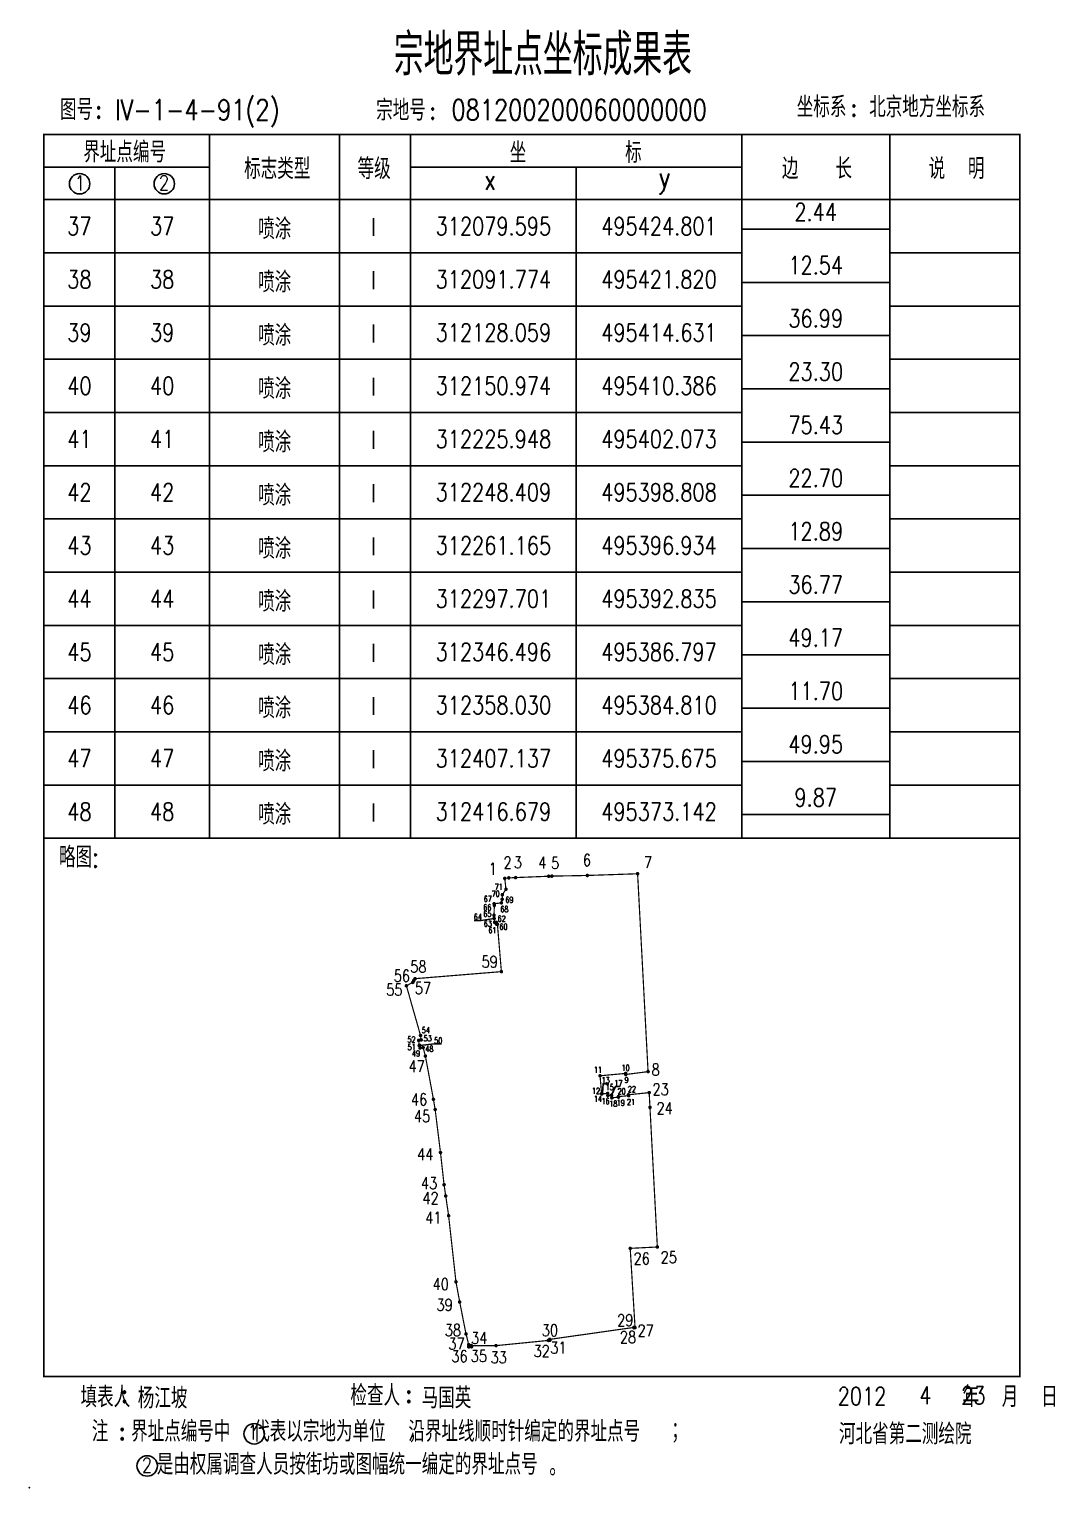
# Model space of a CAD drawing. Extents: x -9390 to -4743, y 24196 to 25839.
# Drawn here: x -5957.4 to -5784, y 24332.9 to 24579.6 of the extents above; entities that cross this region are included whole.
import ezdxf
from ezdxf.enums import TextEntityAlignment as Align

# ---------------------------------------------------------------- set-up
doc = ezdxf.new("R2010")
doc.units = 0
doc.header["$MEASUREMENT"] = 0
doc.layers.get('0').update_dxf_attribs({"linetype": 'CONTINUOUS'})
doc.layers.add('JZD', color=1, linetype='CONTINUOUS')
doc.layers.add('ZJ', color=7, linetype='CONTINUOUS')
doc.styles.add('1', font='romand.shx', dxfattribs={"width": 0.8, "bigfont": 'hzfs.shx'})
doc.styles.add('HZ', font='rs', dxfattribs={"width": 0.8, "bigfont": 'hztxt'})
doc.styles.add('KHZ', font='rd.shx', dxfattribs={"width": 0.8, "bigfont": 'khz.shx'})

msp = doc.modelspace()

# ---------------------------------------------------------------- linework, layer by layer
at = {"linetype": 'CONTINUOUS', "const_width": 0.3, "flags": 128}
msp.add_lwpolyline([(-5954.9, 24561.76), (-5954.9, 24351.76), (-5789.9, 24351.76), (-5789.9, 24561.76)], close=True, dxfattribs=at)
msp.add_lwpolyline([(-5954.9, 24561.76), (-5954.9, 24351.76), (-5789.9, 24351.76), (-5789.9, 24561.76)], close=True, dxfattribs=at)
at = {"linetype": 'CONTINUOUS', "flags": 128}
for points in [[(-5926.9, 24561.76), (-5926.9, 24442.76)], [(-5926.9, 24561.76), (-5926.9, 24442.76)], [(-5926.9, 24561.76), (-5926.9, 24442.76)], [(-5926.9, 24561.76), (-5926.9, 24442.76)], [(-5904.9, 24561.76), (-5904.9, 24442.76)], [(-5904.9, 24561.76), (-5904.9, 24442.76)], [(-5904.9, 24561.76), (-5904.9, 24442.76)], [(-5904.9, 24561.76), (-5904.9, 24442.76)], [(-5892.9, 24561.76), (-5892.9, 24442.76)], [(-5892.9, 24561.76), (-5892.9, 24442.76)], [(-5892.9, 24561.76), (-5892.9, 24442.76)], [(-5892.9, 24561.76), (-5892.9, 24442.76)], [(-5836.9, 24561.76), (-5836.9, 24442.76)], [(-5836.9, 24561.76), (-5836.9, 24442.76)], [(-5836.9, 24561.76), (-5836.9, 24442.76)], [(-5836.9, 24561.76), (-5836.9, 24442.76)], [(-5811.9, 24561.76), (-5811.9, 24442.76)], [(-5811.9, 24561.76), (-5811.9, 24442.76)], [(-5811.9, 24561.76), (-5811.9, 24442.76)], [(-5811.9, 24561.76), (-5811.9, 24442.76)], [(-5954.9, 24556.26), (-5926.9, 24556.26)], [(-5954.9, 24556.26), (-5926.9, 24556.26)], [(-5942.9, 24556.26), (-5942.9, 24442.76)], [(-5942.9, 24556.26), (-5942.9, 24442.76)], [(-5942.9, 24556.26), (-5942.9, 24442.76)], [(-5942.9, 24556.26), (-5942.9, 24442.76)], [(-5892.9, 24556.26), (-5836.9, 24556.26)], [(-5892.9, 24556.26), (-5836.9, 24556.26)], [(-5864.9, 24556.26), (-5864.9, 24442.76)], [(-5864.9, 24556.26), (-5864.9, 24442.76)], [(-5864.9, 24556.26), (-5864.9, 24442.76)], [(-5864.9, 24556.26), (-5864.9, 24442.76)], [(-5954.9, 24550.76), (-5789.9, 24550.76)], [(-5954.9, 24550.76), (-5789.9, 24550.76)], [(-5836.9, 24545.76), (-5811.9, 24545.76)], [(-5836.9, 24545.76), (-5811.9, 24545.76)], [(-5954.9, 24541.76), (-5836.9, 24541.76)], [(-5954.9, 24541.76), (-5836.9, 24541.76)], [(-5811.9, 24541.76), (-5789.9, 24541.76)], [(-5811.9, 24541.76), (-5789.9, 24541.76)], [(-5836.9, 24536.76), (-5811.9, 24536.76)], [(-5836.9, 24536.76), (-5811.9, 24536.76)], [(-5954.9, 24532.76), (-5836.9, 24532.76)], [(-5954.9, 24532.76), (-5836.9, 24532.76)], [(-5811.9, 24532.76), (-5789.9, 24532.76)], [(-5811.9, 24532.76), (-5789.9, 24532.76)], [(-5836.9, 24527.76), (-5811.9, 24527.76)], [(-5836.9, 24527.76), (-5811.9, 24527.76)], [(-5954.9, 24523.76), (-5836.9, 24523.76)], [(-5954.9, 24523.76), (-5836.9, 24523.76)], [(-5811.9, 24523.76), (-5789.9, 24523.76)], [(-5811.9, 24523.76), (-5789.9, 24523.76)], [(-5836.9, 24518.76), (-5811.9, 24518.76)], [(-5836.9, 24518.76), (-5811.9, 24518.76)], [(-5954.9, 24514.76), (-5836.9, 24514.76)], [(-5954.9, 24514.76), (-5836.9, 24514.76)], [(-5811.9, 24514.76), (-5789.9, 24514.76)], [(-5811.9, 24514.76), (-5789.9, 24514.76)], [(-5836.9, 24509.76), (-5811.9, 24509.76)], [(-5836.9, 24509.76), (-5811.9, 24509.76)], [(-5954.9, 24505.76), (-5836.9, 24505.76)], [(-5954.9, 24505.76), (-5836.9, 24505.76)], [(-5811.9, 24505.76), (-5789.9, 24505.76)], [(-5811.9, 24505.76), (-5789.9, 24505.76)], [(-5836.9, 24500.76), (-5811.9, 24500.76)], [(-5836.9, 24500.76), (-5811.9, 24500.76)], [(-5954.9, 24496.76), (-5836.9, 24496.76)], [(-5954.9, 24496.76), (-5836.9, 24496.76)], [(-5811.9, 24496.76), (-5789.9, 24496.76)], [(-5811.9, 24496.76), (-5789.9, 24496.76)], [(-5836.9, 24491.76), (-5811.9, 24491.76)], [(-5836.9, 24491.76), (-5811.9, 24491.76)], [(-5954.9, 24487.76), (-5836.9, 24487.76)], [(-5954.9, 24487.76), (-5836.9, 24487.76)], [(-5811.9, 24487.76), (-5789.9, 24487.76)], [(-5811.9, 24487.76), (-5789.9, 24487.76)], [(-5836.9, 24482.76), (-5811.9, 24482.76)], [(-5836.9, 24482.76), (-5811.9, 24482.76)], [(-5954.9, 24478.76), (-5836.9, 24478.76)], [(-5954.9, 24478.76), (-5836.9, 24478.76)], [(-5811.9, 24478.76), (-5789.9, 24478.76)], [(-5811.9, 24478.76), (-5789.9, 24478.76)], [(-5836.9, 24473.76), (-5811.9, 24473.76)], [(-5836.9, 24473.76), (-5811.9, 24473.76)], [(-5954.9, 24469.76), (-5836.9, 24469.76)], [(-5954.9, 24469.76), (-5836.9, 24469.76)], [(-5811.9, 24469.76), (-5789.9, 24469.76)], [(-5811.9, 24469.76), (-5789.9, 24469.76)], [(-5836.9, 24464.76), (-5811.9, 24464.76)], [(-5836.9, 24464.76), (-5811.9, 24464.76)], [(-5954.9, 24460.76), (-5836.9, 24460.76)], [(-5954.9, 24460.76), (-5836.9, 24460.76)], [(-5811.9, 24460.76), (-5789.9, 24460.76)], [(-5811.9, 24460.76), (-5789.9, 24460.76)], [(-5836.9, 24455.76), (-5811.9, 24455.76)], [(-5836.9, 24455.76), (-5811.9, 24455.76)], [(-5954.9, 24451.76), (-5836.9, 24451.76)], [(-5954.9, 24451.76), (-5836.9, 24451.76)], [(-5811.9, 24451.76), (-5789.9, 24451.76)], [(-5811.9, 24451.76), (-5789.9, 24451.76)], [(-5836.9, 24446.76), (-5811.9, 24446.76)], [(-5836.9, 24446.76), (-5811.9, 24446.76)], [(-5954.9, 24442.76), (-5789.9, 24442.76)], [(-5954.9, 24442.76), (-5789.9, 24442.76)], [(-5860.47, 24399.64), (-5860.37, 24401.24), (-5859.38, 24401.24)], [(-5857.49, 24400.79), (-5858.27, 24400.79), (-5858.93, 24399.32)]]:
    msp.add_lwpolyline(points, dxfattribs=at)
at = {"color": 7, "linetype": 'CONTINUOUS', "const_width": 0.3, "flags": 128}
for points in [[(-5877.13, 24435.98, 1), (-5876.83, 24435.98, 1)], [(-5877.13, 24435.98, 1), (-5876.83, 24435.98, 1)], [(-5877.13, 24435.98, 1), (-5876.83, 24435.98, 1)], [(-5877.13, 24435.98, 1), (-5876.83, 24435.98, 1)], [(-5876.45, 24436.06, 1), (-5876.15, 24436.06, 1)], [(-5876.45, 24436.06, 1), (-5876.15, 24436.06, 1)], [(-5876.45, 24436.06, 1), (-5876.15, 24436.06, 1)], [(-5876.45, 24436.06, 1), (-5876.15, 24436.06, 1)], [(-5875.3, 24436.11, 1), (-5875, 24436.11, 1)], [(-5875.3, 24436.11, 1), (-5875, 24436.11, 1)], [(-5875.3, 24436.11, 1), (-5875, 24436.11, 1)], [(-5875.3, 24436.11, 1), (-5875, 24436.11, 1)], [(-5869.7, 24436.34, 1), (-5869.4, 24436.34, 1)], [(-5869.7, 24436.34, 1), (-5869.4, 24436.34, 1)], [(-5869.7, 24436.34, 1), (-5869.4, 24436.34, 1)], [(-5869.7, 24436.34, 1), (-5869.4, 24436.34, 1)], [(-5869.16, 24436.36, 1), (-5868.86, 24436.36, 1)], [(-5869.16, 24436.36, 1), (-5868.86, 24436.36, 1)], [(-5869.16, 24436.36, 1), (-5868.86, 24436.36, 1)], [(-5869.16, 24436.36, 1), (-5868.86, 24436.36, 1)], [(-5863.17, 24436.47, 1), (-5862.87, 24436.47, 1)], [(-5863.17, 24436.47, 1), (-5862.87, 24436.47, 1)], [(-5863.17, 24436.47, 1), (-5862.87, 24436.47, 1)], [(-5863.17, 24436.47, 1), (-5862.87, 24436.47, 1)], [(-5854.67, 24436.76, 1), (-5854.37, 24436.76, 1)], [(-5854.67, 24436.76, 1), (-5854.37, 24436.76, 1)], [(-5854.67, 24436.76, 1), (-5854.37, 24436.76, 1)], [(-5854.67, 24436.76, 1), (-5854.37, 24436.76, 1)], [(-5877.57, 24432.44, 1), (-5877.27, 24432.44, 1)], [(-5877.57, 24432.44, 1), (-5877.27, 24432.44, 1)], [(-5877.57, 24432.44, 1), (-5877.27, 24432.44, 1)], [(-5877.57, 24432.44, 1), (-5877.27, 24432.44, 1)], [(-5877.53, 24433.22, 1), (-5877.23, 24433.22, 1)], [(-5877.53, 24433.22, 1), (-5877.23, 24433.22, 1)], [(-5877.53, 24433.22, 1), (-5877.23, 24433.22, 1)], [(-5877.53, 24433.22, 1), (-5877.23, 24433.22, 1)], [(-5876.93, 24434.14, 1), (-5876.63, 24434.14, 1)], [(-5876.93, 24434.14, 1), (-5876.63, 24434.14, 1)], [(-5876.93, 24434.14, 1), (-5876.63, 24434.14, 1)], [(-5876.93, 24434.14, 1), (-5876.63, 24434.14, 1)], [(-5878.95, 24429.73, 1), (-5878.65, 24429.73, 1)], [(-5878.95, 24429.73, 1), (-5878.65, 24429.73, 1)], [(-5878.95, 24429.73, 1), (-5878.65, 24429.73, 1)], [(-5878.95, 24429.73, 1), (-5878.65, 24429.73, 1)], [(-5878.92, 24431.69, 1), (-5878.62, 24431.69, 1)], [(-5878.92, 24431.69, 1), (-5878.62, 24431.69, 1)], [(-5878.92, 24431.69, 1), (-5878.62, 24431.69, 1)], [(-5878.92, 24431.69, 1), (-5878.62, 24431.69, 1)], [(-5878.89, 24431.41, 1), (-5878.59, 24431.41, 1)], [(-5878.89, 24431.41, 1), (-5878.59, 24431.41, 1)], [(-5878.89, 24431.41, 1), (-5878.59, 24431.41, 1)], [(-5878.89, 24431.41, 1), (-5878.59, 24431.41, 1)], [(-5877.7, 24431.84, 1), (-5877.4, 24431.84, 1)], [(-5877.7, 24431.84, 1), (-5877.4, 24431.84, 1)], [(-5877.7, 24431.84, 1), (-5877.4, 24431.84, 1)], [(-5877.7, 24431.84, 1), (-5877.4, 24431.84, 1)], [(-5878.93, 24429.2, 1), (-5878.63, 24429.2, 1)], [(-5878.93, 24429.2, 1), (-5878.63, 24429.2, 1)], [(-5878.93, 24429.2, 1), (-5878.63, 24429.2, 1)], [(-5878.93, 24429.2, 1), (-5878.63, 24429.2, 1)], [(-5878.85, 24428.53, 1), (-5878.55, 24428.53, 1)], [(-5878.85, 24428.53, 1), (-5878.55, 24428.53, 1)], [(-5878.85, 24428.53, 1), (-5878.55, 24428.53, 1)], [(-5878.85, 24428.53, 1), (-5878.55, 24428.53, 1)], [(-5878.56, 24428.55, 1), (-5878.26, 24428.55, 1)], [(-5878.56, 24428.55, 1), (-5878.26, 24428.55, 1)], [(-5878.56, 24428.55, 1), (-5878.26, 24428.55, 1)], [(-5878.56, 24428.55, 1), (-5878.26, 24428.55, 1)], [(-5878.52, 24428.23, 1), (-5878.22, 24428.23, 1)], [(-5878.52, 24428.23, 1), (-5878.22, 24428.23, 1)], [(-5878.52, 24428.23, 1), (-5878.22, 24428.23, 1)], [(-5878.52, 24428.23, 1), (-5878.22, 24428.23, 1)], [(-5878.37, 24428.22, 1), (-5878.07, 24428.22, 1)], [(-5878.37, 24428.22, 1), (-5878.07, 24428.22, 1)], [(-5878.37, 24428.22, 1), (-5878.07, 24428.22, 1)], [(-5878.37, 24428.22, 1), (-5878.07, 24428.22, 1)], [(-5877.7, 24420.21, 1), (-5877.4, 24420.21, 1)], [(-5877.7, 24420.21, 1), (-5877.4, 24420.21, 1)], [(-5877.7, 24420.21, 1), (-5877.4, 24420.21, 1)], [(-5877.7, 24420.21, 1), (-5877.4, 24420.21, 1)], [(-5893.76, 24417.82, 1), (-5893.46, 24417.82, 1)], [(-5893.76, 24417.82, 1), (-5893.46, 24417.82, 1)], [(-5893.76, 24417.82, 1), (-5893.46, 24417.82, 1)], [(-5893.76, 24417.82, 1), (-5893.46, 24417.82, 1)], [(-5892.68, 24418.39, 1), (-5892.38, 24418.39, 1)], [(-5892.68, 24418.39, 1), (-5892.38, 24418.39, 1)], [(-5892.68, 24418.39, 1), (-5892.38, 24418.39, 1)], [(-5892.68, 24418.39, 1), (-5892.38, 24418.39, 1)], [(-5892.52, 24418.71, 1), (-5892.22, 24418.71, 1)], [(-5892.52, 24418.71, 1), (-5892.22, 24418.71, 1)], [(-5892.52, 24418.71, 1), (-5892.22, 24418.71, 1)], [(-5892.52, 24418.71, 1), (-5892.22, 24418.71, 1)], [(-5892.28, 24419.02, 1), (-5891.98, 24419.02, 1)], [(-5892.28, 24419.02, 1), (-5891.98, 24419.02, 1)], [(-5892.28, 24419.02, 1), (-5891.98, 24419.02, 1)], [(-5892.28, 24419.02, 1), (-5891.98, 24419.02, 1)], [(-5891.69, 24408.59, 1), (-5891.39, 24408.59, 1)], [(-5891.69, 24408.59, 1), (-5891.39, 24408.59, 1)], [(-5891.69, 24408.59, 1), (-5891.39, 24408.59, 1)], [(-5891.69, 24408.59, 1), (-5891.39, 24408.59, 1)], [(-5891.59, 24407.73, 1), (-5891.29, 24407.73, 1)], [(-5891.59, 24407.73, 1), (-5891.29, 24407.73, 1)], [(-5891.59, 24407.73, 1), (-5891.29, 24407.73, 1)], [(-5891.59, 24407.73, 1), (-5891.29, 24407.73, 1)], [(-5891.5, 24407.74, 1), (-5891.2, 24407.74, 1)], [(-5891.5, 24407.74, 1), (-5891.2, 24407.74, 1)], [(-5891.5, 24407.74, 1), (-5891.2, 24407.74, 1)], [(-5891.5, 24407.74, 1), (-5891.2, 24407.74, 1)], [(-5891.37, 24409.41, 1), (-5891.07, 24409.41, 1)], [(-5891.37, 24409.41, 1), (-5891.07, 24409.41, 1)], [(-5891.37, 24409.41, 1), (-5891.07, 24409.41, 1)], [(-5891.37, 24409.41, 1), (-5891.07, 24409.41, 1)], [(-5891.26, 24408.66, 1), (-5890.96, 24408.66, 1)], [(-5891.26, 24408.66, 1), (-5890.96, 24408.66, 1)], [(-5891.26, 24408.66, 1), (-5890.96, 24408.66, 1)], [(-5891.26, 24408.66, 1), (-5890.96, 24408.66, 1)], [(-5891.45, 24407.29, 1), (-5891.15, 24407.29, 1)], [(-5891.45, 24407.29, 1), (-5891.15, 24407.29, 1)], [(-5891.45, 24407.29, 1), (-5891.15, 24407.29, 1)], [(-5891.45, 24407.29, 1), (-5891.15, 24407.29, 1)], [(-5890.93, 24407.36, 1), (-5890.63, 24407.36, 1)], [(-5890.93, 24407.36, 1), (-5890.63, 24407.36, 1)], [(-5890.93, 24407.36, 1), (-5890.63, 24407.36, 1)], [(-5890.93, 24407.36, 1), (-5890.63, 24407.36, 1)], [(-5890.55, 24405.93, 1), (-5890.25, 24405.93, 1)], [(-5890.55, 24405.93, 1), (-5890.25, 24405.93, 1)], [(-5890.55, 24405.93, 1), (-5890.25, 24405.93, 1)], [(-5890.55, 24405.93, 1), (-5890.25, 24405.93, 1)], [(-5861.02, 24402.6, 1), (-5860.72, 24402.6, 1)], [(-5861.02, 24402.6, 1), (-5860.72, 24402.6, 1)], [(-5861.02, 24402.6, 1), (-5860.72, 24402.6, 1)], [(-5861.02, 24402.6, 1), (-5860.72, 24402.6, 1)], [(-5856.69, 24403, 1), (-5856.39, 24403, 1)], [(-5856.69, 24403, 1), (-5856.39, 24403, 1)], [(-5856.69, 24403, 1), (-5856.39, 24403, 1)], [(-5856.69, 24403, 1), (-5856.39, 24403, 1)], [(-5856.68, 24402.82, 1), (-5856.38, 24402.82, 1)], [(-5856.68, 24402.82, 1), (-5856.38, 24402.82, 1)], [(-5856.68, 24402.82, 1), (-5856.38, 24402.82, 1)], [(-5856.68, 24402.82, 1), (-5856.38, 24402.82, 1)], [(-5852.9, 24403.3, 1), (-5852.6, 24403.3, 1)], [(-5852.9, 24403.3, 1), (-5852.6, 24403.3, 1)], [(-5852.9, 24403.3, 1), (-5852.6, 24403.3, 1)], [(-5852.9, 24403.3, 1), (-5852.6, 24403.3, 1)], [(-5889.19, 24398.62, 1), (-5888.89, 24398.62, 1)], [(-5889.19, 24398.62, 1), (-5888.89, 24398.62, 1)], [(-5889.19, 24398.62, 1), (-5888.89, 24398.62, 1)], [(-5889.19, 24398.62, 1), (-5888.89, 24398.62, 1)], [(-5860.76, 24399.58, 1), (-5860.46, 24399.58, 1)], [(-5860.76, 24399.58, 1), (-5860.46, 24399.58, 1)], [(-5860.76, 24399.58, 1), (-5860.46, 24399.58, 1)], [(-5860.76, 24399.58, 1), (-5860.46, 24399.58, 1)], [(-5860.72, 24399.59, 1), (-5860.42, 24399.59, 1)], [(-5860.72, 24399.59, 1), (-5860.42, 24399.59, 1)], [(-5860.72, 24399.59, 1), (-5860.42, 24399.59, 1)], [(-5860.72, 24399.59, 1), (-5860.42, 24399.59, 1)], [(-5860.72, 24399.53, 1), (-5860.42, 24399.53, 1)], [(-5860.72, 24399.53, 1), (-5860.42, 24399.53, 1)], [(-5860.72, 24399.53, 1), (-5860.42, 24399.53, 1)], [(-5860.72, 24399.53, 1), (-5860.42, 24399.53, 1)], [(-5859.73, 24399.62, 1), (-5859.43, 24399.62, 1)], [(-5859.73, 24399.62, 1), (-5859.43, 24399.62, 1)], [(-5859.73, 24399.62, 1), (-5859.43, 24399.62, 1)], [(-5859.73, 24399.62, 1), (-5859.43, 24399.62, 1)], [(-5859.7, 24399.25, 1), (-5859.4, 24399.25, 1)], [(-5859.7, 24399.25, 1), (-5859.4, 24399.25, 1)], [(-5859.7, 24399.25, 1), (-5859.4, 24399.25, 1)], [(-5859.7, 24399.25, 1), (-5859.4, 24399.25, 1)], [(-5859.08, 24399.32, 1), (-5858.78, 24399.32, 1)], [(-5859.08, 24399.32, 1), (-5858.78, 24399.32, 1)], [(-5859.08, 24399.32, 1), (-5858.78, 24399.32, 1)], [(-5859.08, 24399.32, 1), (-5858.78, 24399.32, 1)], [(-5859.02, 24398.87, 1), (-5858.72, 24398.87, 1)], [(-5859.02, 24398.87, 1), (-5858.72, 24398.87, 1)], [(-5859.02, 24398.87, 1), (-5858.72, 24398.87, 1)], [(-5859.02, 24398.87, 1), (-5858.72, 24398.87, 1)], [(-5857.91, 24399.08, 1), (-5857.61, 24399.08, 1)], [(-5857.91, 24399.08, 1), (-5857.61, 24399.08, 1)], [(-5857.91, 24399.08, 1), (-5857.61, 24399.08, 1)], [(-5857.91, 24399.08, 1), (-5857.61, 24399.08, 1)], [(-5857.9, 24398.99, 1), (-5857.6, 24398.99, 1)], [(-5857.9, 24398.99, 1), (-5857.6, 24398.99, 1)], [(-5857.9, 24398.99, 1), (-5857.6, 24398.99, 1)], [(-5857.9, 24398.99, 1), (-5857.6, 24398.99, 1)], [(-5856.21, 24399.39, 1), (-5855.91, 24399.39, 1)], [(-5856.21, 24399.39, 1), (-5855.91, 24399.39, 1)], [(-5856.21, 24399.39, 1), (-5855.91, 24399.39, 1)], [(-5856.21, 24399.39, 1), (-5855.91, 24399.39, 1)], [(-5856.19, 24399.24, 1), (-5855.89, 24399.24, 1)], [(-5856.19, 24399.24, 1), (-5855.89, 24399.24, 1)], [(-5856.19, 24399.24, 1), (-5855.89, 24399.24, 1)], [(-5856.19, 24399.24, 1), (-5855.89, 24399.24, 1)], [(-5852.71, 24399.75, 1), (-5852.41, 24399.75, 1)], [(-5852.71, 24399.75, 1), (-5852.41, 24399.75, 1)], [(-5852.71, 24399.75, 1), (-5852.41, 24399.75, 1)], [(-5852.71, 24399.75, 1), (-5852.41, 24399.75, 1)], [(-5888.9, 24396.9, 1), (-5888.6, 24396.9, 1)], [(-5888.9, 24396.9, 1), (-5888.6, 24396.9, 1)], [(-5888.9, 24396.9, 1), (-5888.6, 24396.9, 1)], [(-5888.9, 24396.9, 1), (-5888.6, 24396.9, 1)], [(-5852.58, 24397.27, 1), (-5852.28, 24397.27, 1)], [(-5852.58, 24397.27, 1), (-5852.28, 24397.27, 1)], [(-5852.58, 24397.27, 1), (-5852.28, 24397.27, 1)], [(-5852.58, 24397.27, 1), (-5852.28, 24397.27, 1)], [(-5888, 24389.63, 1), (-5887.7, 24389.63, 1)], [(-5888, 24389.63, 1), (-5887.7, 24389.63, 1)], [(-5888, 24389.63, 1), (-5887.7, 24389.63, 1)], [(-5888, 24389.63, 1), (-5887.7, 24389.63, 1)], [(-5887.39, 24384.18, 1), (-5887.09, 24384.18, 1)], [(-5887.39, 24384.18, 1), (-5887.09, 24384.18, 1)], [(-5887.39, 24384.18, 1), (-5887.09, 24384.18, 1)], [(-5887.39, 24384.18, 1), (-5887.09, 24384.18, 1)], [(-5887.11, 24382.28, 1), (-5886.81, 24382.28, 1)], [(-5887.11, 24382.28, 1), (-5886.81, 24382.28, 1)], [(-5887.11, 24382.28, 1), (-5886.81, 24382.28, 1)], [(-5887.11, 24382.28, 1), (-5886.81, 24382.28, 1)], [(-5886.62, 24378.93, 1), (-5886.32, 24378.93, 1)], [(-5886.62, 24378.93, 1), (-5886.32, 24378.93, 1)], [(-5886.62, 24378.93, 1), (-5886.32, 24378.93, 1)], [(-5886.62, 24378.93, 1), (-5886.32, 24378.93, 1)], [(-5855.92, 24373.42, 1), (-5855.62, 24373.42, 1)], [(-5855.92, 24373.42, 1), (-5855.62, 24373.42, 1)], [(-5855.92, 24373.42, 1), (-5855.62, 24373.42, 1)], [(-5855.92, 24373.42, 1), (-5855.62, 24373.42, 1)], [(-5851.33, 24373.65, 1), (-5851.03, 24373.65, 1)], [(-5851.33, 24373.65, 1), (-5851.03, 24373.65, 1)], [(-5851.33, 24373.65, 1), (-5851.03, 24373.65, 1)], [(-5851.33, 24373.65, 1), (-5851.03, 24373.65, 1)], [(-5885.38, 24367.76, 1), (-5885.08, 24367.76, 1)], [(-5885.38, 24367.76, 1), (-5885.08, 24367.76, 1)], [(-5885.38, 24367.76, 1), (-5885.08, 24367.76, 1)], [(-5885.38, 24367.76, 1), (-5885.08, 24367.76, 1)], [(-5884.75, 24364.35, 1), (-5884.45, 24364.35, 1)], [(-5884.75, 24364.35, 1), (-5884.45, 24364.35, 1)], [(-5884.75, 24364.35, 1), (-5884.45, 24364.35, 1)], [(-5884.75, 24364.35, 1), (-5884.45, 24364.35, 1)], [(-5883.68, 24358.94, 1), (-5883.38, 24358.94, 1)], [(-5883.68, 24358.94, 1), (-5883.38, 24358.94, 1)], [(-5883.68, 24358.94, 1), (-5883.38, 24358.94, 1)], [(-5883.68, 24358.94, 1), (-5883.38, 24358.94, 1)], [(-5855.29, 24360.05, 1), (-5854.99, 24360.05, 1)], [(-5855.29, 24360.05, 1), (-5854.99, 24360.05, 1)], [(-5855.29, 24360.05, 1), (-5854.99, 24360.05, 1)], [(-5855.29, 24360.05, 1), (-5854.99, 24360.05, 1)], [(-5855.27, 24359.99, 1), (-5854.97, 24359.99, 1)], [(-5855.27, 24359.99, 1), (-5854.97, 24359.99, 1)], [(-5855.27, 24359.99, 1), (-5854.97, 24359.99, 1)], [(-5855.27, 24359.99, 1), (-5854.97, 24359.99, 1)], [(-5855.1, 24360, 1), (-5854.8, 24360, 1)], [(-5855.1, 24360, 1), (-5854.8, 24360, 1)], [(-5855.1, 24360, 1), (-5854.8, 24360, 1)], [(-5855.1, 24360, 1), (-5854.8, 24360, 1)], [(-5883.23, 24357.13, 1), (-5882.93, 24357.13, 1)], [(-5883.23, 24357.13, 1), (-5882.93, 24357.13, 1)], [(-5883.23, 24357.13, 1), (-5882.93, 24357.13, 1)], [(-5883.23, 24357.13, 1), (-5882.93, 24357.13, 1)], [(-5883.22, 24356.76, 1), (-5882.92, 24356.76, 1)], [(-5883.22, 24356.76, 1), (-5882.92, 24356.76, 1)], [(-5883.22, 24356.76, 1), (-5882.92, 24356.76, 1)], [(-5883.22, 24356.76, 1), (-5882.92, 24356.76, 1)], [(-5882.77, 24356.98, 1), (-5882.47, 24356.98, 1)], [(-5882.77, 24356.98, 1), (-5882.47, 24356.98, 1)], [(-5882.77, 24356.98, 1), (-5882.47, 24356.98, 1)], [(-5882.77, 24356.98, 1), (-5882.47, 24356.98, 1)], [(-5882.76, 24356.78, 1), (-5882.46, 24356.78, 1)], [(-5882.76, 24356.78, 1), (-5882.46, 24356.78, 1)], [(-5882.76, 24356.78, 1), (-5882.46, 24356.78, 1)], [(-5882.76, 24356.78, 1), (-5882.46, 24356.78, 1)], [(-5878.6, 24356.97, 1), (-5878.3, 24356.97, 1)], [(-5878.6, 24356.97, 1), (-5878.3, 24356.97, 1)], [(-5878.6, 24356.97, 1), (-5878.3, 24356.97, 1)], [(-5878.6, 24356.97, 1), (-5878.3, 24356.97, 1)], [(-5869.76, 24357.85, 1), (-5869.46, 24357.85, 1)], [(-5869.76, 24357.85, 1), (-5869.46, 24357.85, 1)], [(-5869.76, 24357.85, 1), (-5869.46, 24357.85, 1)], [(-5869.76, 24357.85, 1), (-5869.46, 24357.85, 1)], [(-5869.53, 24358.03, 1), (-5869.23, 24358.03, 1)], [(-5869.53, 24358.03, 1), (-5869.23, 24358.03, 1)], [(-5869.53, 24358.03, 1), (-5869.23, 24358.03, 1)], [(-5869.53, 24358.03, 1), (-5869.23, 24358.03, 1)], [(-5869.51, 24357.88, 1), (-5869.21, 24357.88, 1)], [(-5869.51, 24357.88, 1), (-5869.21, 24357.88, 1)], [(-5869.51, 24357.88, 1), (-5869.21, 24357.88, 1)], [(-5869.51, 24357.88, 1), (-5869.21, 24357.88, 1)]]:
    msp.add_lwpolyline(points, format="xyb", close=True, dxfattribs=at)
at = {"color": 7, "linetype": 'CONTINUOUS', "const_width": 0.2, "flags": 128}
for points in [[(-5876.98, 24435.98), (-5876.3, 24436.06)], [(-5876.98, 24435.98), (-5876.3, 24436.06)], [(-5876.78, 24434.14), (-5876.98, 24435.98)], [(-5876.78, 24434.14), (-5876.98, 24435.98)], [(-5876.3, 24436.06), (-5875.15, 24436.11)], [(-5876.3, 24436.06), (-5875.15, 24436.11)], [(-5875.15, 24436.11), (-5869.55, 24436.34)], [(-5875.15, 24436.11), (-5869.55, 24436.34)], [(-5869.55, 24436.34), (-5869.01, 24436.36)], [(-5869.55, 24436.34), (-5869.01, 24436.36)], [(-5869.01, 24436.36), (-5863.02, 24436.47)], [(-5869.01, 24436.36), (-5863.02, 24436.47)], [(-5863.02, 24436.47), (-5854.52, 24436.76)], [(-5863.02, 24436.47), (-5854.52, 24436.76)], [(-5854.52, 24436.76), (-5852.75, 24403.3)], [(-5854.52, 24436.76), (-5852.75, 24403.3)], [(-5877.55, 24431.84), (-5877.42, 24432.44)], [(-5877.55, 24431.84), (-5877.42, 24432.44)], [(-5877.42, 24432.44), (-5877.38, 24433.22)], [(-5877.42, 24432.44), (-5877.38, 24433.22)], [(-5877.38, 24433.22), (-5876.78, 24434.14)], [(-5877.38, 24433.22), (-5876.78, 24434.14)], [(-5878.8, 24429.73), (-5878.74, 24431.41)], [(-5878.8, 24429.73), (-5878.74, 24431.41)], [(-5878.77, 24431.69), (-5877.55, 24431.84)], [(-5878.77, 24431.69), (-5877.55, 24431.84)], [(-5878.74, 24431.41), (-5878.77, 24431.69)], [(-5878.74, 24431.41), (-5878.77, 24431.69)], [(-5878.78, 24429.2), (-5878.8, 24429.73)], [(-5878.78, 24429.2), (-5878.8, 24429.73)], [(-5878.7, 24428.53), (-5878.78, 24429.2)], [(-5878.7, 24428.53), (-5878.78, 24429.2)], [(-5878.41, 24428.55), (-5878.7, 24428.53)], [(-5878.41, 24428.55), (-5878.7, 24428.53)], [(-5878.37, 24428.23), (-5878.41, 24428.55)], [(-5878.37, 24428.23), (-5878.41, 24428.55)], [(-5878.22, 24428.22), (-5878.37, 24428.23)], [(-5878.22, 24428.22), (-5878.37, 24428.23)], [(-5877.55, 24420.21), (-5878.22, 24428.22)], [(-5877.55, 24420.21), (-5878.22, 24428.22)], [(-5892.13, 24419.02), (-5877.55, 24420.21)], [(-5892.13, 24419.02), (-5877.55, 24420.21)], [(-5893.61, 24417.82), (-5892.53, 24418.39)], [(-5893.61, 24417.82), (-5892.53, 24418.39)], [(-5891.22, 24409.41), (-5893.61, 24417.82)], [(-5891.22, 24409.41), (-5893.61, 24417.82)], [(-5892.53, 24418.39), (-5892.37, 24418.71)], [(-5892.53, 24418.39), (-5892.37, 24418.71)], [(-5892.37, 24418.71), (-5892.13, 24419.02)], [(-5892.37, 24418.71), (-5892.13, 24419.02)], [(-5891.54, 24408.59), (-5891.11, 24408.66)], [(-5891.54, 24408.59), (-5891.11, 24408.66)], [(-5891.44, 24407.73), (-5891.54, 24408.59)], [(-5891.44, 24407.73), (-5891.54, 24408.59)], [(-5891.35, 24407.74), (-5891.44, 24407.73)], [(-5891.35, 24407.74), (-5891.44, 24407.73)], [(-5891.3, 24407.29), (-5891.35, 24407.74)], [(-5891.3, 24407.29), (-5891.35, 24407.74)], [(-5891.11, 24408.66), (-5891.22, 24409.41)], [(-5891.11, 24408.66), (-5891.22, 24409.41)], [(-5890.78, 24407.36), (-5891.3, 24407.29)], [(-5890.78, 24407.36), (-5891.3, 24407.29)], [(-5890.4, 24405.93), (-5890.78, 24407.36)], [(-5890.4, 24405.93), (-5890.78, 24407.36)], [(-5889.04, 24398.62), (-5890.4, 24405.93)], [(-5889.04, 24398.62), (-5890.4, 24405.93)], [(-5856.54, 24403), (-5860.87, 24402.6)], [(-5856.54, 24403), (-5860.87, 24402.6)], [(-5856.53, 24402.82), (-5856.54, 24403)], [(-5856.53, 24402.82), (-5856.54, 24403)], [(-5852.75, 24403.3), (-5856.53, 24402.82)], [(-5852.75, 24403.3), (-5856.53, 24402.82)], [(-5860.87, 24402.6), (-5860.61, 24399.58)], [(-5860.87, 24402.6), (-5860.61, 24399.58)], [(-5888.75, 24396.9), (-5889.04, 24398.62)], [(-5888.75, 24396.9), (-5889.04, 24398.62)], [(-5860.61, 24399.58), (-5860.57, 24399.59)], [(-5860.61, 24399.58), (-5860.57, 24399.59)], [(-5860.57, 24399.53), (-5859.58, 24399.62)], [(-5860.57, 24399.53), (-5859.58, 24399.62)], [(-5860.57, 24399.59), (-5860.57, 24399.53)], [(-5860.57, 24399.59), (-5860.57, 24399.53)], [(-5859.58, 24399.62), (-5859.55, 24399.25)], [(-5859.58, 24399.62), (-5859.55, 24399.25)], [(-5859.55, 24399.25), (-5858.93, 24399.32)], [(-5859.55, 24399.25), (-5858.93, 24399.32)], [(-5858.93, 24399.32), (-5858.87, 24398.87)], [(-5858.93, 24399.32), (-5858.87, 24398.87)], [(-5858.87, 24398.87), (-5857.75, 24398.99)], [(-5858.87, 24398.87), (-5857.75, 24398.99)], [(-5857.76, 24399.08), (-5856.04, 24399.24)], [(-5857.76, 24399.08), (-5856.04, 24399.24)], [(-5857.75, 24398.99), (-5857.76, 24399.08)], [(-5857.75, 24398.99), (-5857.76, 24399.08)], [(-5856.06, 24399.39), (-5852.56, 24399.75)], [(-5856.06, 24399.39), (-5852.56, 24399.75)], [(-5856.04, 24399.24), (-5856.06, 24399.39)], [(-5856.04, 24399.24), (-5856.06, 24399.39)], [(-5852.56, 24399.75), (-5852.43, 24397.27)], [(-5852.56, 24399.75), (-5852.43, 24397.27)], [(-5887.85, 24389.63), (-5888.75, 24396.9)], [(-5887.85, 24389.63), (-5888.75, 24396.9)], [(-5852.43, 24397.27), (-5851.18, 24373.65)], [(-5852.43, 24397.27), (-5851.18, 24373.65)], [(-5887.24, 24384.18), (-5887.85, 24389.63)], [(-5887.24, 24384.18), (-5887.85, 24389.63)], [(-5886.96, 24382.28), (-5887.24, 24384.18)], [(-5886.96, 24382.28), (-5887.24, 24384.18)], [(-5886.47, 24378.93), (-5886.96, 24382.28)], [(-5886.47, 24378.93), (-5886.96, 24382.28)], [(-5885.23, 24367.76), (-5886.47, 24378.93)], [(-5885.23, 24367.76), (-5886.47, 24378.93)], [(-5851.18, 24373.65), (-5855.77, 24373.42)], [(-5851.18, 24373.65), (-5855.77, 24373.42)], [(-5855.77, 24373.42), (-5854.95, 24360)], [(-5855.77, 24373.42), (-5854.95, 24360)], [(-5884.6, 24364.35), (-5885.23, 24367.76)], [(-5884.6, 24364.35), (-5885.23, 24367.76)], [(-5883.53, 24358.94), (-5884.6, 24364.35)], [(-5883.53, 24358.94), (-5884.6, 24364.35)], [(-5883.08, 24357.13), (-5883.53, 24358.94)], [(-5883.08, 24357.13), (-5883.53, 24358.94)], [(-5855.14, 24360.05), (-5869.38, 24358.03)], [(-5855.14, 24360.05), (-5869.38, 24358.03)], [(-5855.12, 24359.99), (-5855.14, 24360.05)], [(-5855.12, 24359.99), (-5855.14, 24360.05)], [(-5854.95, 24360), (-5855.12, 24359.99)], [(-5854.95, 24360), (-5855.12, 24359.99)], [(-5883.07, 24356.76), (-5883.08, 24357.13)], [(-5883.07, 24356.76), (-5883.08, 24357.13)], [(-5882.61, 24356.78), (-5883.07, 24356.76)], [(-5882.61, 24356.78), (-5883.07, 24356.76)], [(-5878.45, 24356.97), (-5882.62, 24356.98)], [(-5882.62, 24356.98), (-5882.61, 24356.78)], [(-5878.45, 24356.97), (-5882.62, 24356.98)], [(-5882.62, 24356.98), (-5882.61, 24356.78)], [(-5869.61, 24357.85), (-5878.45, 24356.97)], [(-5869.61, 24357.85), (-5878.45, 24356.97)], [(-5869.36, 24357.88), (-5869.61, 24357.85)], [(-5869.36, 24357.88), (-5869.61, 24357.85)], [(-5869.38, 24358.03), (-5869.36, 24357.88)], [(-5869.38, 24358.03), (-5869.36, 24357.88)]]:
    msp.add_lwpolyline(points, dxfattribs=at)
at = {"linetype": 'CONTINUOUS'}
msp.add_point((-5957.39, 24332.93), dxfattribs=at)
msp.add_point((-5957.39, 24332.93), dxfattribs=at)
at = {"layer": 'JZD', "linetype": 'CONTINUOUS', "flags": 128}
for points in [[(-5882.15, 24428.85), (-5880.98, 24428.85), (-5878.78, 24429.2)], [(-5891.35, 24407.74), (-5888.88, 24408), (-5887.67, 24408)]]:
    msp.add_lwpolyline(points, dxfattribs=at)
at = {"layer": 'ZJ', "linetype": 'CONTINUOUS'}
for centre in [(-5948.86, 24553.43), (-5948.86, 24553.43), (-5919.35, 24342.06), (-5919.35, 24342.06), (-5937.43, 24336.63), (-5937.43, 24336.63)]:
    msp.add_circle(centre, 1.73, dxfattribs=at)
at = {"layer": 'ZJ', "color": 3, "linetype": 'CONTINUOUS'}
msp.add_circle((-5934.55, 24553.43), 1.73, dxfattribs=at)
msp.add_circle((-5934.55, 24553.43), 1.73, dxfattribs=at)

# ---------------------------------------------------------------- texts
at = {"color": 7, "linetype": 'CONTINUOUS', "style": 'HZ', "width": 0.8}
for s, p in [('IV-1-4-91(2)', (-5942.9, 24564.19)), ('IV-1-4-91(2)', (-5942.9, 24564.19)), ('081200200060000000', (-5886, 24564.19))]:
    msp.add_text(s, height=3.5, dxfattribs=at).set_placement(p)
for s, height, p in [('2.44', 3, (-5824.4, 24548.66)), ('2.44', 3, (-5824.4, 24548.66)), ('37', 3, (-5948.9, 24546.26)), ('37', 3, (-5948.9, 24546.26)), ('37', 3, (-5934.9, 24546.26)), ('37', 3, (-5934.9, 24546.26)), ('312079.595', 3, (-5878.9, 24546.26)), ('312079.595', 3, (-5878.9, 24546.26)), ('495424.801', 3, (-5850.9, 24546.26)), ('495424.801', 3, (-5850.9, 24546.26)), ('12.54', 3, (-5824.4, 24539.66)), ('12.54', 3, (-5824.4, 24539.66)), ('38', 3, (-5948.9, 24537.26)), ('38', 3, (-5948.9, 24537.26)), ('38', 3, (-5934.9, 24537.26)), ('38', 3, (-5934.9, 24537.26)), ('312091.774', 3, (-5878.9, 24537.26)), ('312091.774', 3, (-5878.9, 24537.26)), ('495421.820', 3, (-5850.9, 24537.26)), ('495421.820', 3, (-5850.9, 24537.26)), ('36.99', 3, (-5824.4, 24530.66)), ('36.99', 3, (-5824.4, 24530.66)), ('39', 3, (-5948.9, 24528.26)), ('39', 3, (-5948.9, 24528.26)), ('39', 3, (-5934.9, 24528.26)), ('39', 3, (-5934.9, 24528.26)), ('312128.059', 3, (-5878.9, 24528.26)), ('312128.059', 3, (-5878.9, 24528.26)), ('495414.631', 3, (-5850.9, 24528.26)), ('495414.631', 3, (-5850.9, 24528.26)), ('23.30', 3, (-5824.4, 24521.66)), ('23.30', 3, (-5824.4, 24521.66)), ('40', 3, (-5948.9, 24519.26)), ('40', 3, (-5948.9, 24519.26)), ('40', 3, (-5934.9, 24519.26)), ('40', 3, (-5934.9, 24519.26)), ('312150.974', 3, (-5878.9, 24519.26)), ('312150.974', 3, (-5878.9, 24519.26)), ('495410.386', 3, (-5850.9, 24519.26)), ('495410.386', 3, (-5850.9, 24519.26)), ('75.43', 3, (-5824.4, 24512.66)), ('75.43', 3, (-5824.4, 24512.66)), ('41', 3, (-5948.9, 24510.26)), ('41', 3, (-5948.9, 24510.26)), ('41', 3, (-5934.9, 24510.26)), ('41', 3, (-5934.9, 24510.26)), ('312225.948', 3, (-5878.9, 24510.26)), ('312225.948', 3, (-5878.9, 24510.26)), ('495402.073', 3, (-5850.9, 24510.26)), ('495402.073', 3, (-5850.9, 24510.26)), ('22.70', 3, (-5824.4, 24503.66)), ('22.70', 3, (-5824.4, 24503.66)), ('42', 3, (-5948.9, 24501.26)), ('42', 3, (-5948.9, 24501.26)), ('42', 3, (-5934.9, 24501.26)), ('42', 3, (-5934.9, 24501.26)), ('312248.409', 3, (-5878.9, 24501.26)), ('312248.409', 3, (-5878.9, 24501.26)), ('495398.808', 3, (-5850.9, 24501.26)), ('495398.808', 3, (-5850.9, 24501.26)), ('12.89', 3, (-5824.4, 24494.66)), ('12.89', 3, (-5824.4, 24494.66)), ('43', 3, (-5948.9, 24492.26)), ('43', 3, (-5948.9, 24492.26)), ('43', 3, (-5934.9, 24492.26)), ('43', 3, (-5934.9, 24492.26)), ('312261.165', 3, (-5878.9, 24492.26)), ('312261.165', 3, (-5878.9, 24492.26)), ('495396.934', 3, (-5850.9, 24492.26)), ('495396.934', 3, (-5850.9, 24492.26)), ('36.77', 3, (-5824.4, 24485.66)), ('36.77', 3, (-5824.4, 24485.66)), ('44', 3, (-5948.9, 24483.26)), ('44', 3, (-5948.9, 24483.26)), ('44', 3, (-5934.9, 24483.26)), ('44', 3, (-5934.9, 24483.26)), ('312297.701', 3, (-5878.9, 24483.26)), ('312297.701', 3, (-5878.9, 24483.26)), ('495392.835', 3, (-5850.9, 24483.26)), ('495392.835', 3, (-5850.9, 24483.26)), ('49.17', 3, (-5824.4, 24476.66)), ('49.17', 3, (-5824.4, 24476.66)), ('45', 3, (-5948.9, 24474.26)), ('45', 3, (-5948.9, 24474.26)), ('45', 3, (-5934.9, 24474.26)), ('45', 3, (-5934.9, 24474.26)), ('312346.496', 3, (-5878.9, 24474.26)), ('312346.496', 3, (-5878.9, 24474.26)), ('495386.797', 3, (-5850.9, 24474.26)), ('495386.797', 3, (-5850.9, 24474.26)), ('11.70', 3, (-5824.4, 24467.66)), ('11.70', 3, (-5824.4, 24467.66)), ('46', 3, (-5948.9, 24465.26)), ('46', 3, (-5948.9, 24465.26)), ('46', 3, (-5934.9, 24465.26)), ('46', 3, (-5934.9, 24465.26)), ('312358.030', 3, (-5878.9, 24465.26)), ('312358.030', 3, (-5878.9, 24465.26)), ('495384.810', 3, (-5850.9, 24465.26)), ('495384.810', 3, (-5850.9, 24465.26)), ('49.95', 3, (-5824.4, 24458.66)), ('49.95', 3, (-5824.4, 24458.66)), ('47', 3, (-5948.9, 24456.26)), ('47', 3, (-5948.9, 24456.26)), ('47', 3, (-5934.9, 24456.26)), ('47', 3, (-5934.9, 24456.26)), ('312407.137', 3, (-5878.9, 24456.26)), ('312407.137', 3, (-5878.9, 24456.26)), ('495375.675', 3, (-5850.9, 24456.26)), ('495375.675', 3, (-5850.9, 24456.26)), ('9.87', 3, (-5824.4, 24449.66)), ('9.87', 3, (-5824.4, 24449.66)), ('48', 3, (-5948.9, 24447.26)), ('48', 3, (-5948.9, 24447.26)), ('48', 3, (-5934.9, 24447.26)), ('48', 3, (-5934.9, 24447.26)), ('312416.679', 3, (-5878.9, 24447.26)), ('312416.679', 3, (-5878.9, 24447.26)), ('495373.142', 3, (-5850.9, 24447.26)), ('495373.142', 3, (-5850.9, 24447.26)), ('6', 2, (-5863.09, 24439.07)), ('1', 2, (-5879.02, 24437.6)), ('2', 2, (-5876.51, 24438.65)), ('3', 2, (-5874.76, 24438.68)), ('4', 2, (-5870.62, 24438.64)), ('5', 2, (-5868.45, 24438.58)), ('7', 2, (-5852.77, 24438.68)), ('71', 1, (-5878.01, 24434.56)), ('67', 1, (-5879.86, 24432.51)), ('67', 1, (-5879.86, 24432.51)), ('70', 1, (-5878.52, 24433.38)), ('69', 1, (-5876.2, 24432.36)), ('64', 1, (-5881.53, 24429.47)), ('66', 1, (-5879.94, 24431.07)), ('65', 1, (-5879.92, 24429.99)), ('68', 1, (-5877.05, 24430.77)), ('63', 1, (-5879.85, 24428.32)), ('61', 1, (-5879.07, 24427.21)), ('62', 1, (-5877.51, 24429.16)), ('60', 1, (-5877.19, 24427.81)), ('59', 2, (-5879.53, 24421.89)), ('56', 2, (-5894.38, 24419.49)), ('58', 2, (-5891.58, 24421.06)), ('55', 2, (-5895.65, 24417.16)), ('57', 2, (-5890.8, 24417.42)), ('54', 1, (-5890.34, 24410.31)), ('52', 1, (-5892.75, 24408.72)), ('51', 1, (-5892.72, 24407.45)), ('53', 1, (-5890.01, 24408.93)), ('50', 1, (-5888.23, 24408.55)), ('49', 1, (-5891.98, 24406.37)), ('48', 1, (-5889.72, 24407.14)), ('47', 2, (-5891.87, 24404.21)), ('11', 1, (-5861.22, 24403.6)), ('10', 1, (-5856.53, 24403.93)), ('8', 2, (-5851.47, 24403.64)), ('12', 1, (-5861.55, 24400.04)), ('13', 1, (-5859.93, 24401.84)), ('15', 1, (-5859.24, 24400.68)), ('17', 1, (-5857.78, 24401.37)), ('20', 1, (-5857.21, 24399.97)), ('9', 1, (-5856.38, 24401.89)), ('9', 1, (-5856.38, 24401.89)), ('22', 1, (-5855.49, 24400.35)), ('23', 2, (-5850.63, 24400.31)), ('46', 2, (-5891.46, 24398.58)), ('14', 1, (-5861.23, 24398.7)), ('16', 1, (-5859.94, 24398.31)), ('18', 1, (-5858.63, 24397.88)), ('19', 1, (-5857.37, 24398.04)), ('21', 1, (-5855.63, 24398.17)), ('24', 2, (-5849.95, 24397.1)), ('45', 2, (-5890.96, 24395.76)), ('44', 2, (-5890.43, 24389.32)), ('43', 2, (-5889.77, 24384.43)), ('42', 2, (-5889.53, 24381.91)), ('41', 2, (-5889.05, 24378.6)), ('26', 2, (-5853.83, 24371.68)), ('25', 2, (-5849.25, 24371.91)), ('40', 2, (-5887.8, 24367.38)), ('39', 2, (-5887.15, 24363.86)), ('29', 2, (-5856.61, 24361.27)), ('38', 2, (-5885.75, 24359.58)), ('34', 2, (-5881.3, 24358.26)), ('30', 2, (-5869.34, 24359.56)), ('28', 2, (-5856.14, 24358.41)), ('27', 2, (-5853.16, 24359.51)), ('37', 2, (-5885.14, 24357.3)), ('36', 2, (-5884.63, 24355.17)), ('35', 2, (-5881.36, 24355.22)), ('33', 2, (-5878.01, 24354.98)), ('32', 2, (-5870.74, 24356.05)), ('31', 2, (-5867.91, 24356.62))]:
    msp.add_text(s, height=height, dxfattribs=at).set_placement(p, align=Align.MIDDLE)
at = {"linetype": 'CONTINUOUS', "width": 0.8}
for s, height, style, p in [(':', 3, '1', (-5941.84, 24347.31)), (':', 3, '1', (-5941.84, 24347.31)), ('检查人', 3.5, 'HZ', (-5903.08, 24346.79)), ('检查人', 3.5, 'HZ', (-5903.08, 24346.79)), (':', 3, '1', (-5893.77, 24347.3)), (':', 3, '1', (-5893.77, 24347.3)), ('注  界址点编号中  代表以宗地为单位  沿界址线顺时针编定的界址点号  ', 3.5, 'HZ', (-5946.8, 24340.72)), ('注  界址点编号中  代表以宗地为单位  沿界址线顺时针编定的界址点号  ', 3.5, 'HZ', (-5946.8, 24340.72)), ('；', 3.5, '1', (-5848.84, 24340.89)), ('；', 3.5, '1', (-5848.84, 24340.89)), ('河北省第二测绘院', 3.5, 'HZ', (-5820.47, 24340.28)), ('河北省第二测绘院', 3.5, 'HZ', (-5820.47, 24340.28)), (':', 3, '1', (-5942.23, 24340.99)), (':', 3, '1', (-5942.23, 24340.99)), ('， ', 3.5, '1', (-5893.24, 24340.72)), ('， ', 3.5, '1', (-5893.24, 24340.72)), ('  是由权属调查人员按街坊或图幅统一编定的界址点号  ', 3.5, 'HZ', (-5939.66, 24335.15)), ('  是由权属调查人员按街坊或图幅统一编定的界址点号  ', 3.5, 'HZ', (-5939.66, 24335.15)), ('。', 3.5, '1', (-5869.44, 24334.94)), ('。', 3.5, '1', (-5869.44, 24334.94))]:
    msp.add_text(s, height=height, dxfattribs=dict(at, style=style)).set_placement(p)
at = {"layer": 'ZJ', "linetype": 'CONTINUOUS', "style": 'KHZ'}
msp.add_text('宗地界址点坐标成果表', height=7, dxfattribs=at).set_placement((-5870.53, 24575.63), align=Align.MIDDLE)
msp.add_text('宗地界址点坐标成果表', height=7, dxfattribs=at).set_placement((-5870.53, 24575.63), align=Align.MIDDLE)
at = {"layer": 'ZJ', "linetype": 'CONTINUOUS', "width": 0.8}
for s, height, style, p in [('宗地号 ', 3.5, 'HZ', (-5893.56, 24566.07)), ('宗地号 ', 3.5, 'HZ', (-5893.56, 24566.07)), ('坐标系  北京地方坐标系', 3.5, 'HZ', (-5811.69, 24566.61)), ('坐标系  北京地方坐标系', 3.5, 'HZ', (-5811.69, 24566.61)), ('图号 ', 3.5, 'HZ', (-5948.43, 24566.07)), ('图号 ', 3.5, 'HZ', (-5948.43, 24566.07)), (':', 3, '1', (-5945.64, 24565.99)), (':', 3, '1', (-5945.64, 24565.99)), (':', 3, '1', (-5889.17, 24565.79)), (':', 3, '1', (-5889.17, 24565.79)), (':', 3, '1', (-5817.94, 24566.29)), (':', 3, '1', (-5817.94, 24566.29)), ('界址点编号', 3.5, 'HZ', (-5941.25, 24558.97)), ('界址点编号', 3.5, 'HZ', (-5941.25, 24558.97)), ('坐        标', 3.5, 'HZ', (-5864.99, 24558.88)), ('坐        标', 3.5, 'HZ', (-5864.99, 24558.88)), ('标志类型', 3.5, 'HZ', (-5915.45, 24556.16)), ('标志类型', 3.5, 'HZ', (-5915.45, 24556.16)), ('等级', 3.5, 'HZ', (-5899.07, 24556.16)), ('等级', 3.5, 'HZ', (-5899.07, 24556.16)), ('边   长', 3.5, 'HZ', (-5824.2, 24556.16)), ('边   长', 3.5, 'HZ', (-5824.2, 24556.16)), ('说  明', 3.5, 'HZ', (-5800.59, 24556.16)), ('说  明', 3.5, 'HZ', (-5800.59, 24556.16)), ('略图:', 3.5, 'HZ', (-5948.95, 24439.75)), ('略图:', 3.5, 'HZ', (-5948.95, 24439.75)), ('略图:', 3.5, 'HZ', (-5948.95, 24439.75)), ('略图:', 3.5, 'HZ', (-5948.95, 24439.75)), ('略图:', 3.5, 'HZ', (-5948.95, 24439.75)), ('略图:', 3.5, 'HZ', (-5948.95, 24439.75)), ('23', 3, 'HZ', (-5797.75, 24348.56)), ('          年  月  日', 3.5, 'HZ', (-5801.98, 24348.53)), ('          年  月  日', 3.5, 'HZ', (-5801.98, 24348.53))]:
    msp.add_text(s, height=height, dxfattribs=dict(at, style=style)).set_placement(p, align=Align.MIDDLE)
at = {"layer": 'ZJ', "linetype": 'CONTINUOUS', "style": 'HZ', "width": 0.8}
for s, height, p in [('1', 2.5, (-5949.68, 24552.3)), ('1', 2.5, (-5949.68, 24552.3)), ('x', 3.5, (-5880.48, 24552.4)), ('x', 3.5, (-5880.48, 24552.4)), ('y', 3.5, (-5850.94, 24552.85)), ('y', 3.5, (-5850.94, 24552.85)), ('1', 2.5, (-5920.45, 24341.1)), ('1', 2.5, (-5920.45, 24341.1)), ('2', 2.5, (-5938.34, 24335.52)), ('2', 2.5, (-5938.34, 24335.52))]:
    msp.add_text(s, height=height, dxfattribs=at).set_placement(p)
at = {"layer": 'ZJ', "color": 3, "linetype": 'CONTINUOUS', "style": 'HZ', "width": 0.8}
msp.add_text('2', height=2.5, dxfattribs=at).set_placement((-5935.45, 24552.34))
msp.add_text('2', height=2.5, dxfattribs=at).set_placement((-5935.45, 24552.34))
for s, height, p in [('喷涂', 3.5, (-5915.89, 24546)), ('喷涂', 3.5, (-5915.89, 24546)), ('Ⅰ', 3.5, (-5899.16, 24546)), ('Ⅰ', 3.5, (-5899.16, 24546)), ('喷涂', 3.5, (-5915.89, 24537)), ('喷涂', 3.5, (-5915.89, 24537)), ('Ⅰ', 3.5, (-5899.16, 24537)), ('Ⅰ', 3.5, (-5899.16, 24537)), ('喷涂', 3.5, (-5915.89, 24528)), ('喷涂', 3.5, (-5915.89, 24528)), ('Ⅰ', 3.5, (-5899.16, 24528)), ('Ⅰ', 3.5, (-5899.16, 24528)), ('喷涂', 3.5, (-5915.89, 24519)), ('喷涂', 3.5, (-5915.89, 24519)), ('Ⅰ', 3.5, (-5899.16, 24519)), ('Ⅰ', 3.5, (-5899.16, 24519)), ('喷涂', 3.5, (-5915.89, 24509.96)), ('喷涂', 3.5, (-5915.89, 24509.96)), ('Ⅰ', 3.5, (-5899.16, 24510)), ('Ⅰ', 3.5, (-5899.16, 24510)), ('喷涂', 3.5, (-5915.89, 24500.96)), ('喷涂', 3.5, (-5915.89, 24500.96)), ('Ⅰ', 3.5, (-5899.16, 24501)), ('Ⅰ', 3.5, (-5899.16, 24501)), ('喷涂', 3.5, (-5915.89, 24491.96)), ('喷涂', 3.5, (-5915.89, 24491.96)), ('Ⅰ', 3.5, (-5899.16, 24492)), ('Ⅰ', 3.5, (-5899.16, 24492)), ('喷涂', 3.5, (-5915.89, 24483)), ('喷涂', 3.5, (-5915.89, 24483)), ('Ⅰ', 3.5, (-5899.16, 24483)), ('Ⅰ', 3.5, (-5899.16, 24483)), ('喷涂', 3.5, (-5915.89, 24474)), ('喷涂', 3.5, (-5915.89, 24474)), ('Ⅰ', 3.5, (-5899.16, 24474)), ('Ⅰ', 3.5, (-5899.16, 24474)), ('喷涂', 3.5, (-5915.89, 24465)), ('喷涂', 3.5, (-5915.89, 24465)), ('Ⅰ', 3.5, (-5899.16, 24465)), ('Ⅰ', 3.5, (-5899.16, 24465)), ('喷涂', 3.5, (-5915.89, 24456)), ('喷涂', 3.5, (-5915.89, 24456)), ('Ⅰ', 3.5, (-5899.16, 24456)), ('Ⅰ', 3.5, (-5899.16, 24456)), ('喷涂', 3.5, (-5915.89, 24447)), ('喷涂', 3.5, (-5915.89, 24447)), ('Ⅰ', 3.5, (-5899.16, 24447)), ('Ⅰ', 3.5, (-5899.16, 24447)), ('杨江坡', 3.5, (-5934.83, 24348.27)), ('杨江坡', 3.5, (-5934.83, 24348.27)), ('马国英', 3.5, (-5886.83, 24348.31)), ('马国英', 3.5, (-5886.83, 24348.31)), ('2012', 3, (-5816.57, 24348.43)), ('4', 3, (-5805.85, 24348.56))]:
    msp.add_text(s, height=height, dxfattribs=at).set_placement(p, align=Align.MIDDLE)
at = {"layer": 'ZJ', "color": 0, "linetype": 'CONTINUOUS', "style": 'HZ', "width": 0.8}
msp.add_text('填表人         ', height=3.5, dxfattribs=at).set_placement((-5935.86, 24348.46), align=Align.MIDDLE)
msp.add_text('填表人         ', height=3.5, dxfattribs=at).set_placement((-5935.86, 24348.46), align=Align.MIDDLE)

doc.saveas('drawing.dxf')
